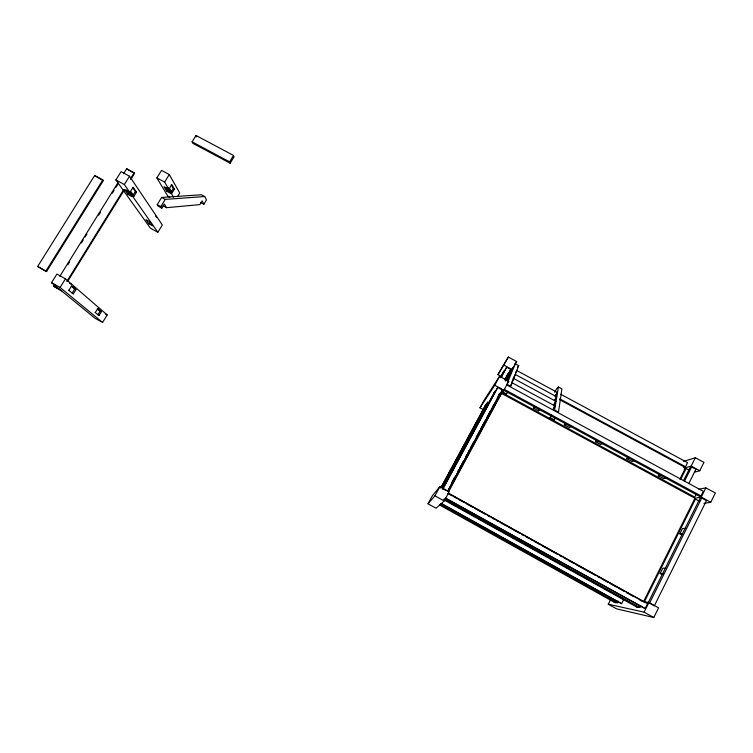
<?xml version="1.0" encoding="UTF-8"?>
<svg xmlns="http://www.w3.org/2000/svg" width="753" height="753" viewBox="0 0 753 753"><rect width="100%" height="100%" fill="white"/><g stroke="black" fill="none" stroke-linecap="round" stroke-linejoin="round"><path stroke-width="1.13" d="M558.397 387.004L554.613 410.074L558.5 412.183L561.917 388.896L558.397 387.004L556.674 388.652L554.726 392.341M507.343 383.183L515.203 363.737L518.695 365.619L510.76 386.345L506.91 384.265M507.136 380.698L512.708 368.358M610.363 600.066L608.273 604.217L616.566 608.838L653.783 617.526L658.564 607.869L648.917 602.522L643.222 601.487M703.933 503.371L710.757 502.279L715.35 492.98L705.834 487.84L698.953 489.262M644.21 602.174L695.556 498.872M662.179 574.595L660.174 573.485L662.819 568.167L665.934 568.317M681.889 534.903L679.884 533.811L682.491 528.559L685.814 528.277M645.123 608.565L445.475 498.138L645.123 608.565L647.514 603.765L448.299 493.206M701.034 495.945L504.275 389.357L503.635 390.223L699.33 496.265L701.034 495.945L703.33 491.323L506.675 384.896M648.117 602.889L700.026 498.307L701.73 498.006L706.474 500.576L654.366 605.817L649.566 603.153L701.73 498.006M608.273 604.217L644.135 612.161L648.917 602.522M694.435 498.345L701.231 497.121L705.834 487.84M694.388 472.178L699.782 470.747L703.961 462.37L695.348 457.73L683.686 461.363M636.116 606.702L639.852 607.473L640.794 605.591M696.101 494.382L694.746 497.112L501.686 392.435M680.872 478.983L686.105 468.554L689.475 470.371M441.089 503.663L621.62 603.699L623.813 599.332L617.667 595.915M683.517 480.621L690.134 467.406L691.63 466.973L695.932 469.298L688.779 483.614M684.43 468.037L691.16 466.098L695.348 457.73M684.477 481.28L691.63 466.973M614.147 602.155L617.253 602.795L618.109 601.082M683.526 467.302L685.484 466.728L687.536 462.634L560.769 394.271M679.855 479.2L685.625 467.698L559.592 399.664M666.716 477.76L663.638 478.597L658.367 475.745L659.336 473.806M634.798 460.469L632.068 461.495L626.835 458.652L627.814 456.732M603.078 443.282L600.706 444.486L595.491 441.663L596.48 439.752M571.32 426.358L569.522 427.591L564.345 424.777L565.343 422.885M551.61 414.95L549.756 418.452L551.544 415.891M555.017 417.924L553.634 420.55L555.432 418M555.149 395.993L557.361 392.417L516.454 370.372M555.243 396.426L557.361 392.417M554.396 400.417L556.646 396.784L515.25 374.439L513.066 378.495M554.481 400.869L556.646 396.784M553.606 405.01L555.902 401.321L513.697 378.514L513.207 379.173M553.483 405.876L555.902 401.321M552.994 409.387L554.472 406.601M553.154 409.764L555.13 406.036L512.068 382.759L511.579 383.409M540.023 409.397L538.527 410.79L533.378 408.004L534.385 406.112M538.527 410.79L539.534 408.898M447.668 491.398L498.571 396.05M505.828 378.919L512.285 369.619L516.643 361.534L508.341 357.063L497.949 374.655L501.893 376.782M451.414 483.172L454.727 477.016M457.495 471.886L458.605 469.834M459.707 467.782L460.817 465.731M461.918 463.679L463.029 461.627M465.796 456.497L466.898 454.454M468.008 452.402L469.119 450.35M470.22 448.299L473.543 442.143M476.31 437.013L479.623 430.857M480.734 428.805L485.713 419.572M486.824 417.52L490.137 411.364M492.904 406.234L494.015 404.192M497.338 398.036L499.55 393.932M502.279 389.922L447.687 491.154L442.755 488.942L497.714 387.456L502.279 389.922L501.658 390.788M500.048 395.363L499.164 397.019M501.206 393.122L500.274 394.845L501.931 392.567M448.176 491.69L500.048 395.476M448.449 491.935L501.564 393.405L694.925 498.26L643.561 601.553L448.92 493.526M503.804 390.016L502.769 391.936L506.618 394.026L506.063 394.76L507.654 392.106M444.185 500.999L449.183 491.709L439.931 486.579L432.373 495.766L428.024 503.785L436.034 508.247L444.185 500.999L434.914 495.841L428.024 503.785M499.239 396.586L503.898 390.195L508.717 381.253L499.578 376.312L484.207 400.031L480 407.806L483.953 409.961M515.683 372.509L516.756 370.523M511.466 382.656L513.697 378.514M510.082 386.449L512.068 382.759M497.949 374.655L508.341 357.063M434.914 495.841L439.931 486.579M480 407.806L494.749 385.244L499.578 376.312M440.646 488.038L485.139 405.763M500.707 376.971L503.541 371.737M441.362 487.229L486.607 403.552M500.566 377.733L504.482 370.495L502.938 372.857M441.512 487.464L487.831 401.98L441.747 487.219M501.093 377.262L506.647 367.182L510.788 369.422L505.254 379.672M501.103 377.432L506.647 367.182M442.19 488.753L494.608 391.776M442.463 488.866L495.625 390.478M443.075 488.584L497.714 387.456M504.642 379.936L508.548 372.697M505.225 379.493L510.788 369.422M505.752 380.18L508.924 374.213M505.574 381.122L510.007 372.895M510.327 372.189L512.934 367.445M203.856 204.251L206.491 199.94L204.778 196.533L201.503 194.773L161.66 197.455L157.226 204.637L158.224 206.181L161.81 208.12L164.314 204.054L166.582 207.677L199.846 204.618L202.124 200.882L203.856 204.251L200.609 202.501M230.154 163.213L229.618 161.857L233.524 155.447L196.044 135.474L192.109 141.837L192.768 143.258L230.154 163.213L234.051 156.822L233.524 155.447M177.51 196.618L179.732 193.003L169.293 174.536L161.547 170.366L156.859 177.915L167.91 196.232L169.754 197.23M157.866 232.291L162.347 224.996L129.544 176.24L121.073 171.656L115.868 179.948L150.459 228.253L157.866 232.291L124.349 184.541L115.868 179.948M102.559 322.453L107.18 314.923L65.473 278.836L56.899 274.083L51.505 282.676L95.066 318.284L102.559 322.453L60.08 287.448L51.505 282.676M148.915 223.81L145.95 219.641L149.772 221.721L152.69 225.862L148.915 223.81L150.063 221.956M95.405 312.382L97.796 308.504L101.42 311.61L99.057 315.441L97.899 314.801L100.262 310.97M161.81 208.12L160.822 206.586L165.255 199.394L204.778 196.533M171.251 184.871L173.369 188.542L171.11 192.213L172.183 192.787L174.442 189.116L171.816 184.541L169.519 188.25L172.183 192.787M66.801 281.471L123.624 189.747M130.42 178.781L134.128 172.804L126.626 168.794L123.53 173.764M67.958 280.944L124.066 190.368M130.843 179.421L134.542 173.444L134.128 172.804M173.51 197.201L164.615 182.094L169.293 174.536M167.778 188.73L163.975 186.678L166.705 191.234L170.46 193.257L167.778 188.73L168.437 187.666M166.705 191.234L167.354 190.18L165.716 187.441M61.793 290.893L53.642 286.253L54.875 284.267M59.826 276.304L117.967 182.725M67.789 264.849L69.643 261.875M81.371 242.984L83.225 240.009M85.08 237.026L86.924 234.042M98.662 215.16L100.507 212.177M112.244 193.295L114.098 190.311M115.943 187.328L117.797 184.353M46.564 271.569L103.321 180.635L102.803 179.939L94.605 175.543L37.65 266.487L46.564 271.569L37.65 266.487M128.048 194.462L124.527 189.511L128.678 191.761L132.142 196.684L128.048 194.462L128.763 193.314L126.419 190.001M68.975 290.206L71.601 285.989L75.912 289.698L73.314 293.858L72.137 293.199L74.726 289.039L71.262 286.065M132.519 187.356L135.361 191.516L132.857 195.535L134.034 196.166L136.538 192.147L133.13 187.168L130.589 191.243L134.034 196.166M45.924 271.033L102.803 179.939M124.349 184.541L129.544 176.24M60.08 287.448L65.473 278.836M484.678 406.62L485.986 404.69M493.94 393.01L495.502 390.703M514.647 364.443L516.643 361.534M517.367 367.473L518.695 365.619M498.891 394.647L499.983 393.132M507.39 383.098L508.717 381.253M533.378 408.004L534.828 406.582M564.345 424.777L566.096 423.525M595.491 441.663L597.553 440.561M626.835 458.652L629.499 457.598M658.367 475.745L661.388 474.87M684.129 469.11L686.105 468.554M679.884 533.811L682.077 533.661M660.174 573.485L663.271 573.701M192.109 141.837L229.618 161.857M134.542 173.444L126.626 168.794M103.321 180.635L94.605 175.543M156.859 177.915L164.615 182.094M503.973 365.139L512.285 369.619M691.16 466.098L699.782 470.747M173.369 188.542L174.442 189.116M559.686 398.836L685.484 466.728M167.354 190.18L170.169 191.704M161.66 197.455L165.255 199.394M494.749 385.244L503.898 390.195M701.231 497.121L710.757 502.279M163.043 205.757L166.582 207.677M135.361 191.516L136.538 192.147M157.226 204.637L160.822 206.586M550.518 417.821L554.415 419.939M695.433 499.126L699.151 501.15M128.763 193.314L131.831 194.98M53.642 286.253L61.238 290.442M69.474 283.194L71.149 284.126M447.95 493.535L452.064 495.813M454.115 496.952L456.167 498.091M458.219 499.23L464.375 502.646M466.427 503.785L472.592 507.202M474.644 508.341L485.939 514.61M487.991 515.749L490.043 516.887M492.095 518.026L494.147 519.165M496.199 520.314L498.251 521.452M500.303 522.591L506.468 526.008M508.52 527.147L519.805 533.416M521.867 534.555L523.919 535.694M525.971 536.833L528.022 537.971M530.074 539.11L532.126 540.249M534.178 541.388L540.343 544.805M542.395 545.944L557.794 554.49M559.846 555.629L561.898 556.778M563.95 557.917L566.002 559.055M568.054 560.194L574.219 563.611M576.271 564.75L595.774 575.574M597.826 576.713L599.877 577.852M601.929 578.991L608.095 582.408M610.146 583.556L616.302 586.973M618.354 588.112L624.519 591.529M626.571 592.667L633.753 596.658M639.909 600.075L641.97 601.214M73.813 286.931L75.469 287.853M74.726 289.039L75.912 289.698M444.308 498.806L639.852 607.473M444.665 499.757L447.743 501.47M449.786 502.599L455.932 506.016M457.975 507.155L460.027 508.294M462.069 509.433L468.215 512.849M470.258 513.979L476.404 517.396M478.447 518.535L481.515 520.238M483.567 521.377L501.997 531.618M504.039 532.757L506.091 533.896M508.134 535.035L510.186 536.174M512.228 537.313L514.28 538.451M516.323 539.59L522.469 542.998M524.512 544.137L527.589 545.85M529.632 546.989L535.778 550.396M537.821 551.535L539.873 552.674M541.915 553.813L548.062 557.229M550.104 558.368L556.251 561.776M558.293 562.915L560.345 564.053M566.482 567.47L568.534 568.609M570.576 569.748L581.843 575.998M583.886 577.137L590.032 580.554M592.074 581.692L594.126 582.831M596.169 583.97L602.315 587.378M604.358 588.517L610.504 591.933M612.547 593.072L615.625 594.776M443.461 499.606L637.443 607.436M644.135 612.161L653.783 617.526M97.457 309.408L101.42 311.61M105.316 313.888L107.18 314.923M441.371 503.409L621.62 603.699M440.194 504.256L617.253 602.795M439.488 504.934L615.417 602.861M68.645 290.272L73.314 293.858M94.972 312.344L99.057 315.441M97.353 308.476L100.328 311.008M130.561 192.241L131.709 193.888M155.542 215.904L156.69 217.598M196.044 135.474L196.693 136.905"/></g></svg>
